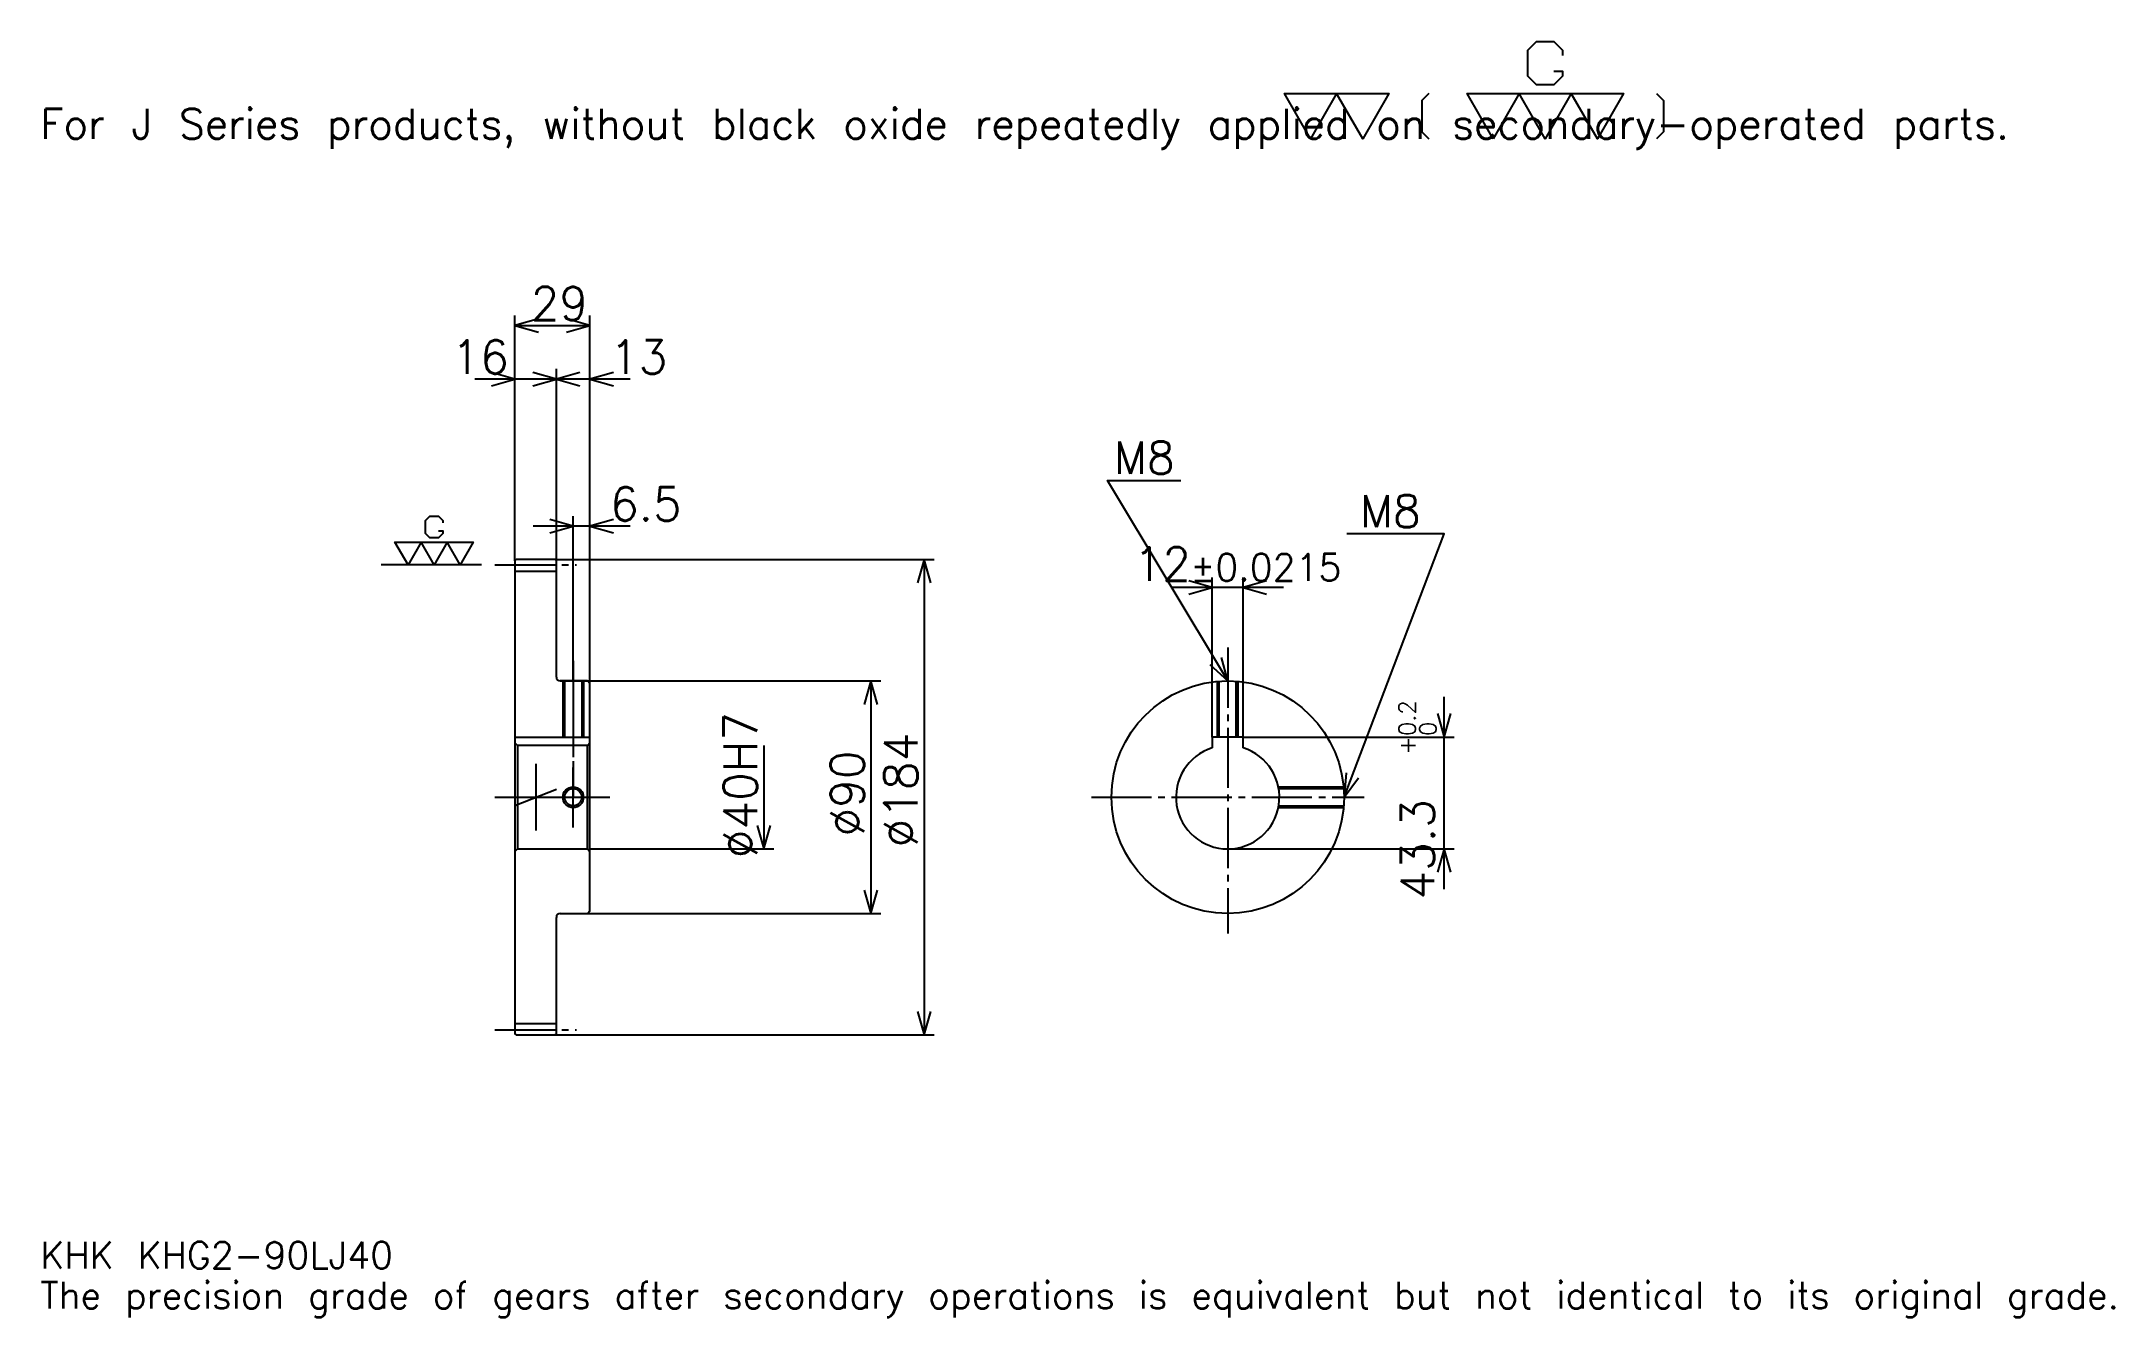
# Model space of a CAD drawing. Extents: x 26 to 828, y 9 to 503.
import ezdxf

# ---------------------------------------------------------------- set-up
doc = ezdxf.new("R2010")
doc.units = 0
doc.linetypes.add('DASHDOT', pattern=[31.04348, 23.282609, -2.586957, 2.586957, -2.586957])
doc.layers.get('0').update_dxf_attribs({"linetype": 'CONTINUOUS'})
doc.layers.add('DASHDOT', color=6, linetype='DASHDOT')
doc.styles.add('KANJI', font='TXT', dxfattribs={"bigfont": 'BIGFONT'})

msp = doc.modelspace()

# ---------------------------------------------------------------- linework, layer by layer
at = {"color": 5}
for p, q in [((209.543472, 302.836945), (209.543472, 397.260864)), ((209.543472, 393.380432), (238.543472, 393.380432)), ((238.543472, 302.836945), (238.543472, 397.260864)), ((241.065216, 372.684753), (194.021729, 372.684753)), ((254.065216, 372.684753), (210.021729, 372.684753)), ((225.543472, 302.836945), (225.543472, 376.565186)), ((254.065216, 315.771729), (216.521729, 315.771729)), ((232.043472, 302.836945), (232.043472, 319.652161)), ((209.543472, 302.336945), (209.543472, 302.836945)), ((225.043472, 302.836945), (238.543472, 302.836945)), ((225.543472, 302.336945), (225.543472, 302.836945)), ((232.043472, 255.836945), (232.043472, 302.836945)), ((232.043472, 255.836945), (232.043472, 302.836945)), ((238.543472, 302.836945), (371.771729, 302.836945)), ((238.543472, 254.836945), (238.543472, 302.836945)), ((367.891296, 302.836945), (367.891296, 118.836945)), ((506.847839, 292.054321), (463.804352, 292.054321)), ((479.326111, 234.136948), (479.326111, 295.934753)), ((491.326111, 234.136948), (491.326111, 295.934753)), ((227.043472, 255.836945), (238.543472, 255.836945)), ((238.543472, 255.836945), (351.07608, 255.836945)), ((347.195648, 255.836945), (347.195648, 165.836945)), ((569.130432, 175.315201), (569.130432, 249.658691)), ((491.326111, 234.136948), (573.010864, 234.136948)), ((305.804352, 230.836945), (305.804352, 190.836945)), ((238.543472, 190.836945), (309.684784, 190.836945)), ((485.326111, 190.836945), (573.010864, 190.836945)), ((227.043472, 165.836945), (238.543472, 165.836945)), ((238.543472, 165.836945), (351.07608, 165.836945)), ((225.043472, 118.836945), (238.543472, 118.836945)), ((238.543472, 118.836945), (371.771729, 118.836945))]:
    msp.add_line(p, q, dxfattribs=at)
at = {"color": 7}
for p, q in [((196.608688, 300.836945), (157.804337, 300.836945)), ((217.543472, 223.771729), (217.543472, 197.902161))]:
    msp.add_line(p, q, dxfattribs=at)
at = {"color": 4}
for p, q in [((209.543472, 298.336945), (225.543472, 298.336945)), ((209.543472, 234.136948), (238.543472, 234.136948)), ((210.543472, 230.836945), (210.543472, 190.836945)), ((237.543472, 230.836945), (238.543472, 231.836945)), ((237.543472, 190.836945), (238.543472, 189.836945)), ((209.543472, 123.336945), (225.543472, 123.336945))]:
    msp.add_line(p, q, dxfattribs=at)
at = {"color": 7}
for points in [[(611.556519, 491.883911), (614.919556, 491.883911), (614.919556, 489.866089), (611.556519, 486.503021), (604.830444, 486.503021), (601.467407, 489.866089), (601.467407, 499.9552), (604.830444, 503.318237), (611.556519, 503.318237), (614.919556, 499.9552), (614.919556, 497.937378)], [(517.391296, 465.652161), (507.302155, 483.139984), (547.658691, 483.139984), (537.56958, 465.652161), (527.480408, 483.139984), (517.391296, 465.652161)], [(563.128662, 483.139984), (560.438232, 480.449554), (560.438232, 468.34259), (563.128662, 465.652161)], [(588.015198, 465.652161), (577.926086, 483.139984), (638.460876, 483.139984), (628.371704, 465.652161), (618.282593, 483.139984), (608.193481, 465.652161), (598.10437, 483.139984), (588.015198, 465.652161)], [(651.240417, 483.139984), (653.930847, 480.449554), (653.930847, 468.34259), (651.240417, 465.652161)], [(179.922821, 313.95282), (181.60434, 313.95282), (181.60434, 312.943909), (179.922821, 311.26239), (176.559784, 311.26239), (174.87825, 312.943909), (174.87825, 317.988464), (176.559784, 319.669983), (179.922821, 319.669983), (181.60434, 317.988464), (181.60434, 316.979553)], [(168.152161, 300.836945), (163.107605, 309.580872), (193.375, 309.580872), (188.330429, 300.836945), (183.285858, 309.580872), (178.241302, 300.836945), (173.196732, 309.580872), (168.152161, 300.836945)]]:
    msp.add_lwpolyline(points, dxfattribs=at)
at = {"color": 5}
for points in [[(218.597824, 395.967407), (209.543472, 393.380432), (218.597824, 390.793457)], [(229.48912, 390.793457), (238.543472, 393.380432), (229.48912, 395.967407)], [(200.48912, 370.097809), (209.543472, 372.684753), (200.48912, 375.271729)], [(216.48912, 370.097809), (225.543472, 372.684753), (216.48912, 375.271729)], [(234.597824, 375.271729), (225.543472, 372.684753), (234.597824, 370.097809)], [(247.597824, 375.271729), (238.543472, 372.684753), (247.597824, 370.097809)], [(485.326111, 255.836945), (438.760864, 333.445648), (467.217407, 333.445648)], [(222.98912, 313.184753), (232.043472, 315.771729), (222.98912, 318.358704)], [(247.597824, 318.358704), (238.543472, 315.771729), (247.597824, 313.184753)], [(530.326111, 210.836945), (569.130432, 312.75), (531.36084, 312.75)], [(370.478271, 293.782593), (367.891296, 302.836945), (365.304321, 293.782593)], [(470.271729, 289.467377), (479.326111, 292.054321), (470.271729, 294.641296)], [(500.380432, 294.641296), (491.326111, 292.054321), (500.380432, 289.467377)], [(478.449402, 262.27002), (485.326111, 255.836945), (482.885986, 264.931946)], [(349.782593, 246.782593), (347.195648, 255.836945), (344.608704, 246.782593)], [(566.543518, 243.191284), (569.130432, 234.136948), (571.717407, 243.191284)], [(531.13031, 220.219208), (530.326111, 210.836945), (535.965637, 218.378128)], [(303.217377, 199.891296), (305.804352, 190.836945), (308.391296, 199.891296)], [(571.717407, 181.782593), (569.130432, 190.836945), (566.543518, 181.782593)], [(344.608704, 174.891296), (347.195648, 165.836945), (349.782593, 174.891296)], [(365.304321, 127.891296), (367.891296, 118.836945), (370.478271, 127.891296)]]:
    msp.add_lwpolyline(points, dxfattribs=at)
at = {"color": 4}
for points in [[(225.543472, 257.336945), (225.543472, 302.336945), (225.043472, 302.836945), (210.043472, 302.836945), (209.543472, 302.336945), (209.543472, 189.836945)], [(227.043472, 165.836945), (237.543472, 165.836945), (238.543472, 166.836945), (238.543472, 254.836945), (237.543472, 255.836945), (227.043472, 255.836945)], [(228.043472, 255.836945), (228.043472, 234.136948)], [(228.718475, 255.836945), (228.718475, 234.136948)], [(235.368469, 255.836945), (235.368469, 234.136948)], [(236.043472, 255.836945), (236.043472, 234.136948)], [(481.326111, 234.136948), (481.326111, 255.658813)], [(482.001099, 234.136948), (482.001099, 255.713928)], [(488.651123, 234.136948), (488.651123, 255.713928)], [(489.326111, 234.136948), (489.326111, 255.658813)], [(491.326111, 229.915726), (491.326111, 234.136948), (479.326111, 234.136948), (479.326111, 229.915726)], [(209.543472, 189.836945), (210.543472, 190.836945), (237.543472, 190.836945), (237.543472, 230.836945), (210.543472, 230.836945), (209.543472, 231.836945)], [(504.921997, 214.836945), (530.147949, 214.836945)], [(505.047791, 214.161942), (530.203064, 214.161942)], [(504.921997, 206.836945), (530.147949, 206.836945)], [(505.047791, 207.511948), (530.203064, 207.511948)], [(209.543472, 189.836945), (209.543472, 119.336945), (210.043472, 118.836945), (225.043472, 118.836945), (225.543472, 119.336945), (225.543472, 164.336945)]]:
    msp.add_lwpolyline(points, dxfattribs=at)
for centre, radius in [((485.326111, 210.836945), 45), ((232.043472, 210.836945), 3.325)]:
    msp.add_circle(centre, radius, dxfattribs=at)
at = {"color": 7}
msp.add_circle((232.043472, 210.836945), 4, dxfattribs=at)
at = {"color": 4}
for centre, radius, start, end in [((227.043472, 257.336945), 1.5, 180, 270), ((485.326111, 210.836945), 20, 107.457602748, 72.542397252), ((227.043472, 164.336945), 1.5, 90, 180)]:
    msp.add_arc(centre, radius, start, end, dxfattribs=at)
at = {"layer": 'DASHDOT', "color": 7}
for p, q in [((201.782608, 300.836945), (233.304337, 300.836945)), ((485.326111, 268.771729), (485.326111, 158.07608)), ((232.043472, 255.836945), (232.043472, 210.836945)), ((201.782608, 210.836945), (246.304337, 210.836945)), ((209.543472, 207.685654), (225.543472, 213.988235)), ((432.565216, 210.836945), (538.086975, 210.836945)), ((201.782608, 120.836945), (233.304337, 120.836945))]:
    msp.add_line(p, q, dxfattribs=at)
for points in [[(232.043472, 263.597809), (232.043472, 226.376068)], [(232.043472, 199.07608), (232.043472, 222.597809)], [(220.282608, 210.836945), (243.804352, 210.836945)]]:
    msp.add_lwpolyline(points, dxfattribs=at)

# ---------------------------------------------------------------- texts
at = {"color": 7, "style": 'KANJI'}
for s, height, p in [('For J Series products, without black oxide repeatedly applied on secondary-operated parts.', 11.641304, (25.869566, 465.652161)), ('29', 12.934783, (215.635864, 395.450012)), ('16', 12.934783, (184.967377, 374.754333)), ('13', 12.934783, (246.304352, 374.754333)), ('M8', 12.417392, (441.347839, 336.032593)), ('6.5', 12.934783, (246.304352, 317.841309)), ('M8', 12.417392, (536.53479, 315.336945)), ('12', 12.934783, (448.925049, 294.641296)), ('%%p0.0215', 10.347826, (470.783264, 294.641296)), ('KHK KHG2-90LJ40', 10.347826, (25.869566, 28.456522)), ('The precision grade of gears after secondary operations is equivalent but not identical to its original grade.', 10.347826, (25.869566, 12.934783))]:
    msp.add_text(s, height=height, dxfattribs=at).set_placement(p)
for s, height, p in [('%%c40H7', 12.934783, (303.217377, 187.230957)), ('0.2', 6.467391, (558.006531, 234.505585)), ('%%c184', 12.934783, (365.304321, 191.434769)), ('+', 6.467391, (558.006531, 227.2621)), ('0', 6.467391, (566.026123, 234.505585)), ('%%c90', 12.934783, (344.608704, 195.63858)), ('43.3', 12.934783, (565.25, 171.275238))]:
    msp.add_text(s, height=height, rotation=90, dxfattribs=at).set_placement(p)

doc.saveas('drawing.dxf')
